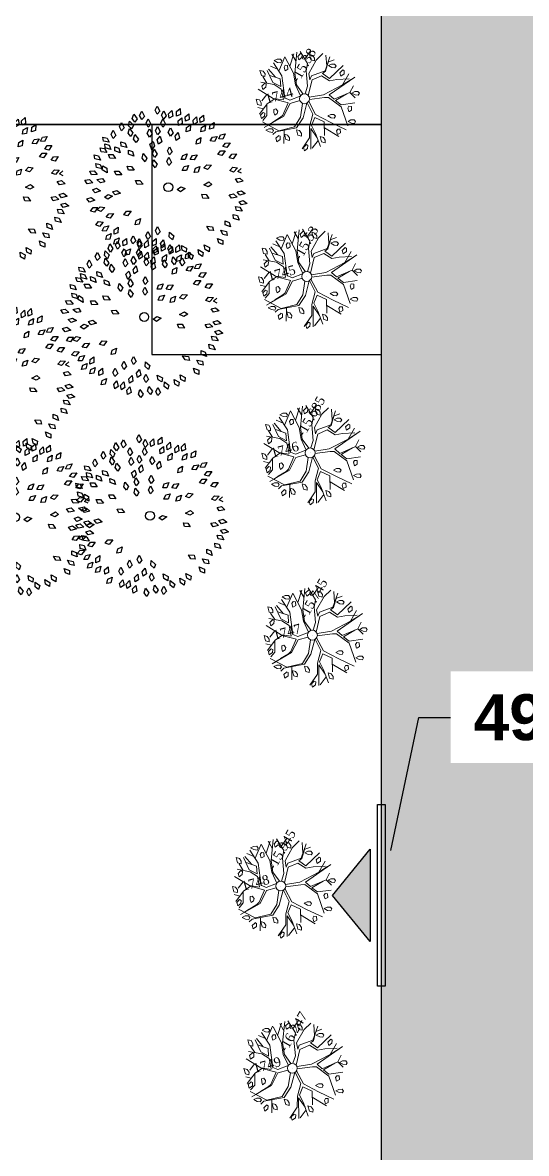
# Model space of a CAD drawing. Header units: millimetres. Extents: x -176651 to 388869, y -469666 to 486614.
# Drawn here: x 274472 to 287854, y 172605 to 202621 of the extents above; entities that cross this region are included whole.
import ezdxf
from ezdxf import colors
from ezdxf.entities.mleader import LeaderData, LeaderLine
from ezdxf.enums import TextEntityAlignment as Align
from ezdxf.math import Vec2, Vec3

# ---------------------------------------------------------------- set-up
doc = ezdxf.new("R2010")
doc.units = ezdxf.units.MM
doc.header["$PDMODE"] = 35
doc.header["$PDSIZE"] = 0.1
doc.layers.add('A- FURNITURE', color=252, linetype='Continuous', lineweight=0)
doc.layers.add('L-TREEEES', color=8, linetype='Continuous', lineweight=25)
for name, color, linetype in [('ad-Entrance Point', 4, 'Continuous'), ('ad-Lvl-Entance road', 8, 'Continuous'), ('ad-Parking', 8, 'Continuous'), ('ad-Plot Boundary', 8, 'Continuous'), ('ad-Road', 8, 'Continuous'), ('ad-Road Hatch', 8, 'Continuous'), ('Points', 7, 'Continuous'), ('Points-ELV', 6, 'Continuous'), ('Points-NUM', 4, 'Continuous'), ('Points-TXT', 3, 'Continuous')]:
    doc.layers.add(name, color=color, linetype=linetype)
doc.styles.add('ROMANS', font='times.ttf')
doc.styles.get("Standard").update_dxf_attribs({"font": 'arial.ttf'})

# ---------------------------------------------------------------- blocks, each defined once
blk = doc.blocks.new('A$C4fb60e89')
at = {"layer": 'ad-Road Hatch', "ltscale": 5, "transparency": 33554687}
h = blk.add_hatch(dxfattribs=at)
h.set_pattern_fill('AR-HBONE', color=256, scale=15)
h.set_pattern_definition([(45, (-193247.7, -428758.8), (0, 2155.2615), [4572, -1524]), (135, (-192170.1, -427681.1), (2e-13, 2155.2615), [4572, -1524])])
h.paths.add_polyline_path([(175594, -250241), (169178, -249341), (167473, -249057), (167473, -138694), (101313, -138694), (101313, -199954), (101308, -237995), (101040, -268291), (101008, -280968), (101066, -293684), (101243, -311127), (100910, -319344), (100949, -333937), (100669, -366960), (100727, -390983), (100669, -404586), (100538, -420418), (100467, -428759), (92426, -427265), (92163, -427209), (92163, -321454), (24803, -321454), (24803, -412961), (15653, -411029), (15654, -321452), (-19535, -321452), (-34427, -319477), (-65207, -315395), (-171770, -301268), (-185854, -298333), (-193248, -296832), (-193244, -292908), (-191914, -285219), (-191839, -284679), (-183397, -286393), (-169723, -289243), (-53141, -304698), (-18730, -309262), (15653, -309262), (15653, 703), (24803, 1115), (24803, -129544), (92163, -129544), (92163, 15133), (101313, 17713), (101313, -129544), (167473, -129544), (167473, 35552), (175738, 37855), (175849, 28595), (175836, 25947), (175777, 14040), (175855, 2316), (175660, -18036), (175731, -34039), (175718, -46839), (175673, -63402), (175816, -82072), (175542, -106356), (175490, -124641), (175575, -145019), (175731, -168892), (175797, -181269), (175797, -192667), (175744, -208200), (175829, -223277), (175888, -234871)])
h.paths.add_polyline_path([(24803, -309264), (92163, -309264), (92163, -138694), (24803, -138694)], flags=16)
at = {"layer": 'ad-Road', "ltscale": 5}
blk.add_lwpolyline([(24803, -309264), (92163, -309264), (92163, -138694), (24803, -138694)], close=True, dxfattribs=at)
blk = doc.blocks.new('zw$E7CA')
at = {"layer": 'ad-Plot Boundary'}
blk.add_lwpolyline([(0, 0), (33680, 0), (33680, 30050), (0, 30050)], close=True, dxfattribs=at)
blk = doc.blocks.new('zw$A88E')
at = {"layer": 'ad-Plot Boundary'}
blk.add_lwpolyline([(-117254, -307369), (-83574, -307369), (-83574, -266699), (-117254, -266699)], close=True, dxfattribs=at)
at = {"layer": 'ad-Plot Boundary', "ltscale": 5}
blk.add_blockref('zw$E7CA', (-117254, -266699), dxfattribs=at)
blk = doc.blocks.new('zw$944D')
at = {"layer": 'ad-Parking', "ltscale": 5}
blk.add_lwpolyline([(0, 0), (6100, 0), (6100, 6100), (0, 6100)], close=True, dxfattribs=at)
blk = doc.blocks.new('zw$2786')
at = {"layer": 'ad-Parking', "ltscale": 5}
blk.add_blockref('zw$944D', (97959, -154187), dxfattribs=at)
blk = doc.blocks.new('EHTYH')
at = {"layer": 'L-TREEEES', "color": 96, "ltscale": 1.622888}
for p, q in [((212984.22, 1928353.956, 129.914), (212984.385, 1928354.145, 129.914)), ((212984.385, 1928354.145, 129.914), (212984.451, 1928353.848, 129.914)), ((212984.269, 1928353.726, 129.914), (212984.22, 1928353.956, 129.914)), ((212984.451, 1928353.848, 129.914), (212984.269, 1928353.726, 129.914)), ((212984.489, 1928353.62, 129.914), (212984.655, 1928353.808, 129.914)), ((212984.536, 1928353.389, 129.914), (212984.489, 1928353.62, 129.914)), ((212984.719, 1928353.51, 129.914), (212984.536, 1928353.389, 129.914)), ((212984.655, 1928353.808, 129.914), (212984.719, 1928353.51, 129.914)), ((212984.829, 1928353.358, 129.914), (212984.865, 1928353.591, 129.914)), ((212984.865, 1928353.591, 129.914), (212985.086, 1928353.709, 129.914)), ((212985.086, 1928353.709, 129.914), (212985.042, 1928353.407, 129.914)), ((212985.248, 1928353.361, 129.914), (212985.303, 1928353.591, 129.914)), ((212985.303, 1928353.591, 129.914), (212985.532, 1928353.691, 129.914)), ((212985.532, 1928353.691, 129.914), (212985.464, 1928353.393, 129.914)), ((212983.952, 1928352.902, 129.914), (212984.115, 1928353.092, 129.914)), ((212984.115, 1928353.092, 129.914), (212984.184, 1928352.795, 129.914)), ((212984.332, 1928353.219, 129.914), (212984.498, 1928353.406, 129.914)), ((212984.378, 1928352.988, 129.914), (212984.332, 1928353.219, 129.914)), ((212984.561, 1928353.108, 129.914), (212984.378, 1928352.988, 129.914)), ((212984.498, 1928353.406, 129.914), (212984.561, 1928353.108, 129.914)), ((212985.042, 1928353.407, 129.914), (212984.829, 1928353.358, 129.914)), ((212985.217, 1928352.858, 129.914), (212985.266, 1928353.088, 129.914)), ((212985.464, 1928353.393, 129.914), (212985.248, 1928353.361, 129.914)), ((212985.266, 1928353.088, 129.914), (212985.493, 1928353.194, 129.914)), ((212985.493, 1928353.194, 129.914), (212985.432, 1928352.895, 129.914)), ((212985.632, 1928352.966, 129.914), (212985.673, 1928353.198, 129.914)), ((212985.846, 1928353.012, 129.914), (212985.632, 1928352.966, 129.914)), ((212985.673, 1928353.198, 129.914), (212985.896, 1928353.312, 129.914)), ((212985.896, 1928353.312, 129.914), (212985.846, 1928353.012, 129.914)), ((212985.998, 1928352.693, 129.914), (212986.031, 1928352.926, 129.914)), ((212986.031, 1928352.926, 129.914), (212986.25, 1928353.048, 129.914)), ((212983.919, 1928352.171, 129.914), (212983.92, 1928352.407, 129.914)), ((212983.92, 1928352.407, 129.914), (212984.12, 1928352.557, 129.914)), ((212984.003, 1928352.672, 129.914), (212983.952, 1928352.902, 129.914)), ((212984.184, 1928352.795, 129.914), (212984.003, 1928352.672, 129.914)), ((212984.12, 1928352.557, 129.914), (212984.122, 1928352.252, 129.914)), ((212984.597, 1928352.652, 129.914), (212984.762, 1928352.841, 129.914)), ((212984.646, 1928352.421, 129.914), (212984.597, 1928352.652, 129.914)), ((212984.828, 1928352.543, 129.914), (212984.646, 1928352.421, 129.914)), ((212984.762, 1928352.841, 129.914), (212984.828, 1928352.543, 129.914)), ((212984.881, 1928352.113, 129.914), (212984.891, 1928352.349, 129.914)), ((212984.891, 1928352.349, 129.914), (212985.097, 1928352.491, 129.914)), ((212985.097, 1928352.491, 129.914), (212985.087, 1928352.186, 129.914)), ((212985.432, 1928352.895, 129.914), (212985.217, 1928352.858, 129.914)), ((212985.521, 1928352.416, 129.914), (212985.597, 1928352.639, 129.914)), ((212985.739, 1928352.427, 129.914), (212985.521, 1928352.416, 129.914)), ((212985.597, 1928352.639, 129.914), (212985.835, 1928352.717, 129.914)), ((212985.835, 1928352.717, 129.914), (212985.739, 1928352.427, 129.914)), ((212986.21, 1928352.745, 129.914), (212985.998, 1928352.693, 129.914)), ((212984.122, 1928352.252, 129.914), (212983.919, 1928352.171, 129.914)), ((212984.284, 1928351.702, 129.914), (212984.448, 1928351.891, 129.914)), ((212984.448, 1928351.891, 129.914), (212984.514, 1928351.593, 129.914)), ((212985.087, 1928352.186, 129.914), (212984.881, 1928352.113, 129.914)), ((212985.856, 1928351.641, 129.914), (212985.949, 1928351.858, 129.914)), ((212985.949, 1928351.858, 129.914), (212986.192, 1928351.917, 129.914)), ((212983.336, 1928351.229, 129.914), (212983.458, 1928351.447, 129.914)), ((212983.431, 1928351.013, 129.914), (212983.336, 1928351.229, 129.914)), ((212983.584, 1928351.169, 129.914), (212983.431, 1928351.013, 129.914)), ((212983.458, 1928351.447, 129.914), (212983.584, 1928351.169, 129.914)), ((212984.115, 1928351.166, 129.914), (212984.279, 1928351.354, 129.914)), ((212984.164, 1928350.935, 129.914), (212984.115, 1928351.166, 129.914)), ((212984.279, 1928351.354, 129.914), (212984.345, 1928351.057, 129.914)), ((212984.333, 1928351.471, 129.914), (212984.284, 1928351.702, 129.914)), ((212984.514, 1928351.593, 129.914), (212984.333, 1928351.471, 129.914)), ((212984.872, 1928351.073, 129.914), (212985.01, 1928351.264, 129.914)), ((212985.01, 1928351.264, 129.914), (212985.26, 1928351.27, 129.914)), ((212985.26, 1928351.27, 129.914), (212985.084, 1928351.021, 129.914)), ((212985.34, 1928350.951, 129.914), (212985.507, 1928351.118, 129.914)), ((212985.507, 1928351.118, 129.914), (212985.755, 1928351.084, 129.914)), ((212986.075, 1928351.636, 129.914), (212985.856, 1928351.641, 129.914)), ((212984.345, 1928351.057, 129.914), (212984.164, 1928350.935, 129.914)), ((212984.778, 1928350.49, 129.914), (212984.926, 1928350.674, 129.914)), ((212985.084, 1928351.021, 129.914), (212984.872, 1928351.073, 129.914)), ((212984.926, 1928350.674, 129.914), (212985.176, 1928350.666, 129.914)), ((212985.176, 1928350.666, 129.914), (212984.988, 1928350.427, 129.914)), ((212985.542, 1928350.866, 129.914), (212985.34, 1928350.951, 129.914)), ((212985.755, 1928351.084, 129.914), (212985.542, 1928350.866, 129.914)), ((212984.988, 1928350.427, 129.914), (212984.778, 1928350.49, 129.914)), ((212985.36, 1928350.218, 129.914), (212985.479, 1928350.422, 129.914)), ((212985.479, 1928350.422, 129.914), (212985.728, 1928350.451, 129.914)), ((212985.728, 1928350.451, 129.914), (212985.577, 1928350.186, 129.914)), ((212984.25, 1928349.598, 129.914), (212984.474, 1928349.673, 129.914)), ((212984.392, 1928349.432, 129.914), (212984.25, 1928349.598, 129.914)), ((212984.681, 1928349.532, 129.914), (212984.392, 1928349.432, 129.914)), ((212984.474, 1928349.673, 129.914), (212984.681, 1928349.532, 129.914)), ((212985.68, 1928349.46, 129.914), (212985.975, 1928349.536, 129.914)), ((212985.874, 1928349.303, 129.914), (212985.68, 1928349.46, 129.914)), ((212986.103, 1928349.359, 129.914), (212985.874, 1928349.303, 129.914)), ((212985.975, 1928349.536, 129.914), (212986.103, 1928349.359, 129.914)), ((212985.453, 1928348.786, 129.914), (212985.443, 1928349.005, 129.914)), ((212985.443, 1928349.005, 129.914), (212985.665, 1928348.927, 129.914)), ((212985.742, 1928348.689, 129.914), (212985.453, 1928348.786, 129.914)), ((212985.665, 1928348.927, 129.914), (212985.742, 1928348.689, 129.914)), ((212980.462, 1928348.401, 129.914), (212980.697, 1928348.487, 129.914)), ((212980.697, 1928348.487, 129.914), (212980.611, 1928348.195, 129.914)), ((212981.606, 1928348.369, 129.914), (212981.717, 1928348.577, 129.914)), ((212981.824, 1928348.346, 129.914), (212981.606, 1928348.369, 129.914)), ((212981.717, 1928348.577, 129.914), (212981.965, 1928348.617, 129.914)), ((212981.965, 1928348.617, 129.914), (212981.824, 1928348.346, 129.914)), ((212980.694, 1928347.463, 129.914), (212980.751, 1928347.692, 129.914)), ((212980.751, 1928347.692, 129.914), (212980.981, 1928347.791, 129.914)), ((212980.981, 1928347.791, 129.914), (212980.911, 1928347.494, 129.914)), ((212981.453, 1928347.419, 129.914), (212981.618, 1928347.608, 129.914)), ((212981.618, 1928347.608, 129.914), (212981.684, 1928347.311, 129.914)), ((212982.006, 1928347.659, 129.914), (212982.171, 1928347.848, 129.914)), ((212982.055, 1928347.428, 129.914), (212982.006, 1928347.659, 129.914)), ((212982.237, 1928347.55, 129.914), (212982.055, 1928347.428, 129.914)), ((212982.171, 1928347.848, 129.914), (212982.237, 1928347.55, 129.914)), ((212982.565, 1928347.771, 129.914), (212982.729, 1928347.96, 129.914)), ((212982.613, 1928347.54, 129.914), (212982.565, 1928347.771, 129.914)), ((212982.795, 1928347.662, 129.914), (212982.613, 1928347.54, 129.914)), ((212982.729, 1928347.96, 129.914), (212982.795, 1928347.662, 129.914)), ((212983.186, 1928347.281, 129.914), (212983.273, 1928347.515, 129.914)), ((212983.273, 1928347.515, 129.914), (212983.439, 1928347.259, 129.914)), ((212980.676, 1928346.958, 129.914), (212980.786, 1928347.167, 129.914)), ((212980.893, 1928346.936, 129.914), (212980.676, 1928346.958, 129.914)), ((212980.911, 1928347.494, 129.914), (212980.694, 1928347.463, 129.914)), ((212980.786, 1928347.167, 129.914), (212981.033, 1928347.207, 129.914)), ((212981.033, 1928347.207, 129.914), (212980.893, 1928346.936, 129.914)), ((212981.334, 1928346.787, 129.914), (212981.54, 1928346.93, 129.914)), ((212981.502, 1928347.189, 129.914), (212981.453, 1928347.419, 129.914)), ((212981.684, 1928347.311, 129.914), (212981.502, 1928347.189, 129.914)), ((212981.54, 1928346.93, 129.914), (212981.531, 1928346.625, 129.914)), ((212982.175, 1928346.877, 129.914), (212982.391, 1928347.002, 129.914)), ((212982.391, 1928347.002, 129.914), (212982.357, 1928346.699, 129.914)), ((212982.646, 1928346.819, 129.914), (212982.648, 1928347.055, 129.914)), ((212982.648, 1928347.055, 129.914), (212982.85, 1928347.204, 129.914)), ((212982.85, 1928347.204, 129.914), (212982.849, 1928346.899, 129.914)), ((212983.312, 1928347.081, 129.914), (212983.186, 1928347.281, 129.914)), ((212983.439, 1928347.259, 129.914), (212983.312, 1928347.081, 129.914)), ((212981.325, 1928346.552, 129.914), (212981.334, 1928346.787, 129.914)), ((212981.531, 1928346.625, 129.914), (212981.325, 1928346.552, 129.914)), ((212981.649, 1928346.418, 129.914), (212981.664, 1928346.653, 129.914)), ((212981.856, 1928346.486, 129.914), (212981.649, 1928346.418, 129.914)), ((212981.664, 1928346.653, 129.914), (212981.874, 1928346.79, 129.914)), ((212981.874, 1928346.79, 129.914), (212981.856, 1928346.486, 129.914)), ((212981.916, 1928346.322, 129.914), (212982.129, 1928346.454, 129.914)), ((212982.129, 1928346.454, 129.914), (212982.104, 1928346.151, 129.914)), ((212982.146, 1928346.642, 129.914), (212982.175, 1928346.877, 129.914)), ((212982.357, 1928346.699, 129.914), (212982.146, 1928346.642, 129.914)), ((212982.849, 1928346.899, 129.914), (212982.646, 1928346.819, 129.914)), ((212982.954, 1928346.683, 129.914), (212983.118, 1928346.872, 129.914)), ((212983.002, 1928346.452, 129.914), (212982.954, 1928346.683, 129.914)), ((212983.184, 1928346.574, 129.914), (212983.002, 1928346.452, 129.914)), ((212983.118, 1928346.872, 129.914), (212983.184, 1928346.574, 129.914))]:
    blk.add_line(p, q, dxfattribs=at)
at = {"layer": 'L-TREEEES', "color": 70, "ltscale": 1.622888}
for p, q in [((212981.634, 1928353.328, 129.914), (212981.798, 1928353.517, 129.914)), ((212981.798, 1928353.517, 129.914), (212981.864, 1928353.219, 129.914)), ((212982.161, 1928353.603, 129.914), (212982.325, 1928353.792, 129.914)), ((212982.209, 1928353.372, 129.914), (212982.161, 1928353.603, 129.914)), ((212982.325, 1928353.792, 129.914), (212982.391, 1928353.494, 129.914)), ((212982.649, 1928353.534, 129.914), (212982.752, 1928353.763, 129.914)), ((212982.762, 1928353.327, 129.914), (212982.649, 1928353.534, 129.914)), ((212981.142, 1928352.719, 129.914), (212981.174, 1928352.935, 129.914)), ((212981.154, 1928353.083, 129.914), (212981.168, 1928353.301, 129.914)), ((212981.43, 1928352.954, 129.914), (212981.154, 1928353.083, 129.914)), ((212981.168, 1928353.301, 129.914), (212981.38, 1928353.199, 129.914)), ((212981.174, 1928352.935, 129.914), (212981.377, 1928352.817, 129.914)), ((212981.38, 1928353.199, 129.914), (212981.43, 1928352.954, 129.914)), ((212981.683, 1928353.097, 129.914), (212981.634, 1928353.328, 129.914)), ((212981.864, 1928353.219, 129.914), (212981.683, 1928353.097, 129.914)), ((212982.391, 1928353.494, 129.914), (212982.209, 1928353.372, 129.914)), ((212982.525, 1928353.167, 129.914), (212982.652, 1928353.382, 129.914)), ((212982.615, 1928352.949, 129.914), (212982.525, 1928353.167, 129.914)), ((212982.771, 1928353.102, 129.914), (212982.615, 1928352.949, 129.914)), ((212982.652, 1928353.382, 129.914), (212982.771, 1928353.102, 129.914)), ((212980.459, 1928352.312, 129.914), (212980.487, 1928352.529, 129.914)), ((212980.726, 1928352.165, 129.914), (212980.459, 1928352.312, 129.914)), ((212980.487, 1928352.529, 129.914), (212980.693, 1928352.413, 129.914)), ((212980.693, 1928352.413, 129.914), (212980.726, 1928352.165, 129.914)), ((212980.875, 1928352.798, 129.914), (212981.094, 1928352.71, 129.914)), ((212980.876, 1928352.579, 129.914), (212980.875, 1928352.798, 129.914)), ((212981.161, 1928352.469, 129.914), (212980.876, 1928352.579, 129.914)), ((212981.094, 1928352.71, 129.914), (212981.161, 1928352.469, 129.914)), ((212981.407, 1928352.568, 129.914), (212981.142, 1928352.719, 129.914)), ((212981.214, 1928352.347, 129.914), (212981.44, 1928352.279, 129.914)), ((212981.234, 1928352.129, 129.914), (212981.214, 1928352.347, 129.914)), ((212981.377, 1928352.817, 129.914), (212981.407, 1928352.568, 129.914)), ((212981.594, 1928352.439, 129.914), (212981.647, 1928352.651, 129.914)), ((212981.844, 1928352.263, 129.914), (212981.594, 1928352.439, 129.914)), ((212981.647, 1928352.651, 129.914), (212981.838, 1928352.513, 129.914)), ((212981.838, 1928352.513, 129.914), (212981.844, 1928352.263, 129.914)), ((212981.988, 1928352.598, 129.914), (212982.026, 1928352.814, 129.914)), ((212982.248, 1928352.439, 129.914), (212981.988, 1928352.598, 129.914)), ((212982.026, 1928352.814, 129.914), (212982.226, 1928352.689, 129.914)), ((212982.226, 1928352.689, 129.914), (212982.248, 1928352.439, 129.914)), ((212980.028, 1928351.756, 129.914), (212980.259, 1928351.707, 129.914)), ((212980.066, 1928351.54, 129.914), (212980.028, 1928351.756, 129.914)), ((212980.421, 1928351.84, 129.914), (212980.451, 1928352.057, 129.914)), ((212980.687, 1928351.69, 129.914), (212980.421, 1928351.84, 129.914)), ((212980.451, 1928352.057, 129.914), (212980.656, 1928351.939, 129.914)), ((212980.656, 1928351.939, 129.914), (212980.687, 1928351.69, 129.914)), ((212980.684, 1928351.641, 129.914), (212980.777, 1928351.839, 129.914)), ((212980.777, 1928351.839, 129.914), (212980.937, 1928351.666, 129.914)), ((212981.527, 1928352.044, 129.914), (212981.234, 1928352.129, 129.914)), ((212981.44, 1928352.279, 129.914), (212981.527, 1928352.044, 129.914)), ((212982.245, 1928352.079, 129.914), (212982.298, 1928352.292, 129.914)), ((212982.493, 1928351.902, 129.914), (212982.245, 1928352.079, 129.914)), ((212982.298, 1928352.292, 129.914), (212982.489, 1928352.153, 129.914)), ((212982.489, 1928352.153, 129.914), (212982.493, 1928351.902, 129.914)), ((212979.655, 1928351.35, 129.914), (212979.89, 1928351.325, 129.914)), ((212979.715, 1928351.14, 129.914), (212979.655, 1928351.35, 129.914)), ((212980.018, 1928351.11, 129.914), (212979.715, 1928351.14, 129.914)), ((212979.89, 1928351.325, 129.914), (212980.018, 1928351.11, 129.914)), ((212980.365, 1928351.48, 129.914), (212980.066, 1928351.54, 129.914)), ((212980.259, 1928351.707, 129.914), (212980.365, 1928351.48, 129.914)), ((212980.412, 1928351.002, 129.914), (212980.278, 1928351.214, 129.914)), ((212980.278, 1928351.214, 129.914), (212980.582, 1928351.192, 129.914)), ((212980.582, 1928351.192, 129.914), (212980.647, 1928350.983, 129.914)), ((212980.893, 1928351.42, 129.914), (212980.684, 1928351.641, 129.914)), ((212980.937, 1928351.666, 129.914), (212980.893, 1928351.42, 129.914)), ((212981.295, 1928351.405, 129.914), (212981.523, 1928351.345, 129.914)), ((212981.323, 1928351.188, 129.914), (212981.295, 1928351.405, 129.914)), ((212981.619, 1928351.114, 129.914), (212981.323, 1928351.188, 129.914)), ((212981.523, 1928351.345, 129.914), (212981.619, 1928351.114, 129.914)), ((212982.008, 1928351.482, 129.914), (212982.232, 1928351.409, 129.914)), ((212982.023, 1928351.264, 129.914), (212982.008, 1928351.482, 129.914)), ((212982.313, 1928351.172, 129.914), (212982.023, 1928351.264, 129.914)), ((212982.232, 1928351.409, 129.914), (212982.313, 1928351.172, 129.914)), ((212979.9, 1928350.752, 129.914), (212980.135, 1928350.776, 129.914)), ((212980.003, 1928350.559, 129.914), (212979.9, 1928350.752, 129.914)), ((212980.305, 1928350.593, 129.914), (212980.003, 1928350.559, 129.914)), ((212980.135, 1928350.776, 129.914), (212980.305, 1928350.593, 129.914)), ((212980.647, 1928350.983, 129.914), (212980.412, 1928351.002, 129.914)), ((212979.487, 1928350.372, 129.914), (212979.723, 1928350.38, 129.914)), ((212979.576, 1928350.172, 129.914), (212979.487, 1928350.372, 129.914)), ((212979.88, 1928350.185, 129.914), (212979.576, 1928350.172, 129.914)), ((212979.723, 1928350.38, 129.914), (212979.88, 1928350.185, 129.914)), ((212980.415, 1928350.22, 129.914), (212980.639, 1928350.295, 129.914)), ((212980.558, 1928350.054, 129.914), (212980.415, 1928350.22, 129.914)), ((212980.846, 1928350.155, 129.914), (212980.558, 1928350.054, 129.914)), ((212980.639, 1928350.295, 129.914), (212980.846, 1928350.155, 129.914)), ((212980.906, 1928350.375, 129.914), (212981.142, 1928350.38, 129.914)), ((212980.993, 1928350.174, 129.914), (212980.906, 1928350.375, 129.914)), ((212981.298, 1928350.184, 129.914), (212980.993, 1928350.174, 129.914)), ((212981.142, 1928350.38, 129.914), (212981.298, 1928350.184, 129.914)), ((212979.506, 1928349.686, 129.914), (212979.686, 1928349.838, 129.914)), ((212979.7, 1928349.584, 129.914), (212979.506, 1928349.686, 129.914)), ((212979.686, 1928349.838, 129.914), (212979.931, 1928349.783, 129.914)), ((212979.931, 1928349.783, 129.914), (212979.7, 1928349.584, 129.914)), ((212979.86, 1928349.659, 129.914), (212980.068, 1928349.772, 129.914)), ((212980.029, 1928349.52, 129.914), (212979.86, 1928349.659, 129.914)), ((212980.295, 1928349.668, 129.914), (212980.029, 1928349.52, 129.914)), ((212980.068, 1928349.772, 129.914), (212980.295, 1928349.668, 129.914)), ((212979.58, 1928348.909, 129.914), (212979.777, 1928349.038, 129.914)), ((212980.013, 1928348.954, 129.914), (212979.759, 1928348.784, 129.914)), ((212979.777, 1928349.038, 129.914), (212980.013, 1928348.954, 129.914)), ((212980.228, 1928349.156, 129.914), (212980.411, 1928349.304, 129.914)), ((212980.419, 1928349.05, 129.914), (212980.228, 1928349.156, 129.914)), ((212980.411, 1928349.304, 129.914), (212980.654, 1928349.244, 129.914)), ((212980.654, 1928349.244, 129.914), (212980.419, 1928349.05, 129.914)), ((212981.157, 1928349.039, 129.914), (212981.343, 1928349.184, 129.914)), ((212981.346, 1928348.929, 129.914), (212981.157, 1928349.039, 129.914)), ((212981.343, 1928349.184, 129.914), (212981.585, 1928349.118, 129.914)), ((212981.585, 1928349.118, 129.914), (212981.346, 1928348.929, 129.914))]:
    blk.add_line(p, q, dxfattribs=at)
at = {"layer": 'L-TREEEES', "color": 104, "ltscale": 1.622888}
for p, q in [((212982.752, 1928353.763, 129.914), (212982.9, 1928353.496, 129.914)), ((212982.936, 1928353.847, 129.914), (212983.076, 1928354.055, 129.914)), ((212983.013, 1928353.624, 129.914), (212982.936, 1928353.847, 129.914)), ((212983.178, 1928353.768, 129.914), (212983.013, 1928353.624, 129.914)), ((212983.076, 1928354.055, 129.914), (212983.178, 1928353.768, 129.914)), ((212983.359, 1928353.904, 129.914), (212983.523, 1928354.093, 129.914)), ((212983.407, 1928353.674, 129.914), (212983.359, 1928353.904, 129.914)), ((212983.589, 1928353.796, 129.914), (212983.407, 1928353.674, 129.914)), ((212983.523, 1928354.093, 129.914), (212983.589, 1928353.796, 129.914)), ((212983.579, 1928353.419, 129.914), (212983.743, 1928353.608, 129.914)), ((212983.743, 1928353.608, 129.914), (212983.809, 1928353.31, 129.914)), ((212982.722, 1928352.78, 129.914), (212982.853, 1928352.994, 129.914)), ((212982.9, 1928353.496, 129.914), (212982.762, 1928353.327, 129.914)), ((212982.853, 1928352.994, 129.914), (212982.968, 1928352.711, 129.914)), ((212983.506, 1928352.897, 129.914), (212983.671, 1928353.086, 129.914)), ((212983.627, 1928353.188, 129.914), (212983.579, 1928353.419, 129.914)), ((212983.809, 1928353.31, 129.914), (212983.627, 1928353.188, 129.914)), ((212983.671, 1928353.086, 129.914), (212983.737, 1928352.788, 129.914)), ((212982.809, 1928352.561, 129.914), (212982.722, 1928352.78, 129.914)), ((212982.968, 1928352.711, 129.914), (212982.809, 1928352.561, 129.914)), ((212983.487, 1928352.287, 129.914), (212983.683, 1928352.383, 129.914)), ((212983.555, 1928352.666, 129.914), (212983.506, 1928352.897, 129.914)), ((212983.737, 1928352.788, 129.914), (212983.555, 1928352.666, 129.914)), ((212983.683, 1928352.383, 129.914), (212983.7, 1928352.148, 129.914)), ((212982.893, 1928351.679, 129.914), (212983.013, 1928351.899, 129.914)), ((212983.013, 1928351.899, 129.914), (212983.142, 1928351.623, 129.914)), ((212983.48, 1928351.774, 129.914), (212983.632, 1928351.973, 129.914)), ((212983.543, 1928351.547, 129.914), (212983.48, 1928351.774, 129.914)), ((212983.512, 1928351.983, 129.914), (212983.487, 1928352.287, 129.914)), ((212983.7, 1928352.148, 129.914), (212983.512, 1928351.983, 129.914)), ((212983.632, 1928351.973, 129.914), (212983.716, 1928351.68, 129.914)), ((212982.991, 1928351.464, 129.914), (212982.893, 1928351.679, 129.914)), ((212983.142, 1928351.623, 129.914), (212982.991, 1928351.464, 129.914)), ((212983.716, 1928351.68, 129.914), (212983.543, 1928351.547, 129.914)), ((212982.241, 1928350.623, 129.914), (212982.471, 1928350.573, 129.914)), ((212982.278, 1928350.407, 129.914), (212982.241, 1928350.623, 129.914)), ((212982.471, 1928350.573, 129.914), (212982.577, 1928350.346, 129.914)), ((212982.577, 1928350.346, 129.914), (212982.278, 1928350.407, 129.914)), ((212979.759, 1928348.784, 129.914), (212979.58, 1928348.909, 129.914)), ((212979.832, 1928348.511, 129.914), (212979.984, 1928348.692, 129.914)), ((212980.04, 1928348.444, 129.914), (212979.832, 1928348.511, 129.914)), ((212979.89, 1928348.018, 129.914), (212980.01, 1928348.221, 129.914)), ((212979.984, 1928348.692, 129.914), (212980.234, 1928348.679, 129.914)), ((212980.01, 1928348.221, 129.914), (212980.259, 1928348.249, 129.914)), ((212980.234, 1928348.679, 129.914), (212980.04, 1928348.444, 129.914)), ((212980.259, 1928348.249, 129.914), (212980.106, 1928347.985, 129.914)), ((212980.393, 1928348.175, 129.914), (212980.462, 1928348.401, 129.914)), ((212980.611, 1928348.195, 129.914), (212980.393, 1928348.175, 129.914)), ((212980.106, 1928347.985, 129.914), (212979.89, 1928348.018, 129.914)), ((212980.245, 1928347.677, 129.914), (212980.357, 1928347.885, 129.914)), ((212980.462, 1928347.653, 129.914), (212980.245, 1928347.677, 129.914)), ((212980.357, 1928347.885, 129.914), (212980.604, 1928347.923, 129.914)), ((212980.604, 1928347.923, 129.914), (212980.462, 1928347.653, 129.914))]:
    blk.add_line(p, q, dxfattribs=at)
at = {"layer": 'L-TREEEES', "color": 98, "ltscale": 1.622888}
for p, q in [((212986.25, 1928353.048, 129.914), (212986.21, 1928352.745, 129.914)), ((212986.357, 1928352.696, 129.914), (212986.403, 1928352.927, 129.914)), ((212986.403, 1928352.927, 129.914), (212986.629, 1928353.036, 129.914)), ((212986.629, 1928353.036, 129.914), (212986.572, 1928352.736, 129.914)), ((212986.261, 1928352.221, 129.914), (212986.358, 1928352.436, 129.914)), ((212986.572, 1928352.736, 129.914), (212986.357, 1928352.696, 129.914)), ((212986.358, 1928352.436, 129.914), (212986.602, 1928352.491, 129.914)), ((212986.602, 1928352.491, 129.914), (212986.479, 1928352.212, 129.914)), ((212986.75, 1928352.227, 129.914), (212986.836, 1928352.446, 129.914)), ((212986.836, 1928352.446, 129.914), (212987.078, 1928352.513, 129.914)), ((212987.078, 1928352.513, 129.914), (212986.968, 1928352.228, 129.914)), ((212986.192, 1928351.917, 129.914), (212986.075, 1928351.636, 129.914)), ((212986.479, 1928352.212, 129.914), (212986.261, 1928352.221, 129.914)), ((212986.626, 1928351.62, 129.914), (212986.792, 1928351.787, 129.914)), ((212986.968, 1928352.228, 129.914), (212986.75, 1928352.227, 129.914)), ((212986.792, 1928351.787, 129.914), (212987.04, 1928351.752, 129.914)), ((212987.04, 1928351.752, 129.914), (212986.827, 1928351.534, 129.914)), ((212987.085, 1928351.609, 129.914), (212987.242, 1928351.785, 129.914)), ((212987.242, 1928351.785, 129.914), (212987.492, 1928351.765, 129.914)), ((212987.492, 1928351.765, 129.914), (212987.291, 1928351.535, 129.914)), ((212986.827, 1928351.534, 129.914), (212986.626, 1928351.62, 129.914)), ((212987.291, 1928351.535, 129.914), (212987.085, 1928351.609, 129.914)), ((212987.189, 1928351.152, 129.914), (212987.371, 1928351.301, 129.914)), ((212987.38, 1928351.046, 129.914), (212987.189, 1928351.152, 129.914)), ((212987.371, 1928351.301, 129.914), (212987.615, 1928351.241, 129.914)), ((212987.615, 1928351.241, 129.914), (212987.38, 1928351.046, 129.914)), ((212986.821, 1928350.827, 129.914), (212987.006, 1928350.974, 129.914)), ((212987.012, 1928350.72, 129.914), (212986.821, 1928350.827, 129.914)), ((212987.006, 1928350.974, 129.914), (212987.248, 1928350.912, 129.914)), ((212987.248, 1928350.912, 129.914), (212987.012, 1928350.72, 129.914)), ((212987.359, 1928350.489, 129.914), (212987.54, 1928350.64, 129.914)), ((212987.54, 1928350.64, 129.914), (212987.784, 1928350.584, 129.914)), ((212987.784, 1928350.584, 129.914), (212987.552, 1928350.386, 129.914)), ((212985.577, 1928350.186, 129.914), (212985.36, 1928350.218, 129.914)), ((212985.913, 1928350.324, 129.914), (212986.113, 1928350.448, 129.914)), ((212986.089, 1928350.195, 129.914), (212985.913, 1928350.324, 129.914)), ((212986.347, 1928350.358, 129.914), (212986.089, 1928350.195, 129.914)), ((212986.113, 1928350.448, 129.914), (212986.347, 1928350.358, 129.914)), ((212987.211, 1928349.825, 129.914), (212987.41, 1928349.952, 129.914)), ((212987.552, 1928350.386, 129.914), (212987.359, 1928350.489, 129.914)), ((212987.41, 1928349.952, 129.914), (212987.645, 1928349.864, 129.914)), ((212987.389, 1928349.698, 129.914), (212987.211, 1928349.825, 129.914)), ((212987.383, 1928349.318, 129.914), (212987.618, 1928349.303, 129.914)), ((212987.452, 1928349.111, 129.914), (212987.383, 1928349.318, 129.914)), ((212987.645, 1928349.864, 129.914), (212987.389, 1928349.698, 129.914)), ((212987.605, 1928349.674, 129.914), (212987.817, 1928349.779, 129.914)), ((212987.769, 1928349.528, 129.914), (212987.605, 1928349.674, 129.914)), ((212987.756, 1928349.094, 129.914), (212987.452, 1928349.111, 129.914)), ((212987.618, 1928349.303, 129.914), (212987.756, 1928349.094, 129.914)), ((212986.846, 1928348.597, 129.914), (212987.08, 1928348.577, 129.914)), ((212986.909, 1928348.388, 129.914), (212986.846, 1928348.597, 129.914)), ((212987.213, 1928348.365, 129.914), (212986.909, 1928348.388, 129.914)), ((212987.08, 1928348.577, 129.914), (212987.213, 1928348.365, 129.914)), ((212987.296, 1928348.627, 129.914), (212987.532, 1928348.63, 129.914)), ((212987.38, 1928348.425, 129.914), (212987.296, 1928348.627, 129.914)), ((212987.685, 1928348.432, 129.914), (212987.38, 1928348.425, 129.914)), ((212987.532, 1928348.63, 129.914), (212987.685, 1928348.432, 129.914)), ((212986.74, 1928347.313, 129.914), (212986.769, 1928347.529, 129.914)), ((212986.769, 1928347.529, 129.914), (212986.974, 1928347.413, 129.914)), ((212987.007, 1928347.685, 129.914), (212987.009, 1928347.904, 129.914)), ((212987.289, 1928347.571, 129.914), (212987.007, 1928347.685, 129.914)), ((212987.009, 1928347.904, 129.914), (212987.227, 1928347.813, 129.914)), ((212987.227, 1928347.813, 129.914), (212987.289, 1928347.571, 129.914)), ((212987.253, 1928348.105, 129.914), (212987.489, 1928348.102, 129.914)), ((212987.332, 1928347.901, 129.914), (212987.253, 1928348.105, 129.914)), ((212987.637, 1928347.9, 129.914), (212987.332, 1928347.901, 129.914)), ((212987.489, 1928348.102, 129.914), (212987.637, 1928347.9, 129.914)), ((212985.328, 1928347.058, 129.914), (212985.257, 1928347.298, 129.914)), ((212985.257, 1928347.298, 129.914), (212985.543, 1928347.194, 129.914)), ((212985.549, 1928346.975, 129.914), (212985.328, 1928347.058, 129.914)), ((212985.543, 1928347.194, 129.914), (212985.549, 1928346.975, 129.914)), ((212986.222, 1928347.11, 129.914), (212986.276, 1928347.322, 129.914)), ((212986.468, 1928346.931, 129.914), (212986.222, 1928347.11, 129.914)), ((212986.276, 1928347.322, 129.914), (212986.466, 1928347.182, 129.914)), ((212986.466, 1928347.182, 129.914), (212986.468, 1928346.931, 129.914)), ((212987.006, 1928347.164, 129.914), (212986.74, 1928347.313, 129.914)), ((212986.974, 1928347.413, 129.914), (212987.006, 1928347.164, 129.914)), ((212981.895, 1928346.088, 129.914), (212981.916, 1928346.322, 129.914)), ((212983.662, 1928346.413, 129.914), (212983.687, 1928346.662, 129.914)), ((212983.835, 1928346.253, 129.914), (212983.662, 1928346.413, 129.914)), ((212983.687, 1928346.662, 129.914), (212983.913, 1928346.457, 129.914)), ((212983.913, 1928346.457, 129.914), (212983.835, 1928346.253, 129.914)), ((212984.845, 1928346.121, 129.914), (212984.87, 1928346.37, 129.914)), ((212984.87, 1928346.37, 129.914), (212985.096, 1928346.165, 129.914)), ((212985.641, 1928346.271, 129.914), (212985.642, 1928346.521, 129.914)), ((212985.642, 1928346.521, 129.914), (212985.886, 1928346.338, 129.914)), ((212985.886, 1928346.338, 129.914), (212985.829, 1928346.128, 129.914)), ((212985.972, 1928346.644, 129.914), (212985.924, 1928346.89, 129.914)), ((212985.924, 1928346.89, 129.914), (212986.2, 1928346.759, 129.914)), ((212986.184, 1928346.541, 129.914), (212985.972, 1928346.644, 129.914)), ((212986.2, 1928346.759, 129.914), (212986.184, 1928346.541, 129.914)), ((212982.104, 1928346.151, 129.914), (212981.895, 1928346.088, 129.914)), ((212982.457, 1928345.964, 129.914), (212982.591, 1928346.175, 129.914)), ((212982.539, 1928345.743, 129.914), (212982.457, 1928345.964, 129.914)), ((212982.701, 1928345.89, 129.914), (212982.539, 1928345.743, 129.914)), ((212982.591, 1928346.175, 129.914), (212982.701, 1928345.89, 129.914)), ((212982.971, 1928345.984, 129.914), (212983.096, 1928346.202, 129.914)), ((212983.064, 1928345.768, 129.914), (212982.971, 1928345.984, 129.914)), ((212983.218, 1928345.923, 129.914), (212983.064, 1928345.768, 129.914)), ((212983.096, 1928346.202, 129.914), (212983.218, 1928345.923, 129.914)), ((212983.388, 1928345.84, 129.914), (212983.552, 1928346.029, 129.914)), ((212983.437, 1928345.609, 129.914), (212983.388, 1928345.84, 129.914)), ((212983.618, 1928345.731, 129.914), (212983.437, 1928345.609, 129.914)), ((212983.552, 1928346.029, 129.914), (212983.618, 1928345.731, 129.914)), ((212983.892, 1928345.99, 129.914), (212983.965, 1928346.229, 129.914)), ((212984.03, 1928345.799, 129.914), (212983.892, 1928345.99, 129.914)), ((212983.965, 1928346.229, 129.914), (212984.146, 1928345.984, 129.914)), ((212984.146, 1928345.984, 129.914), (212984.03, 1928345.799, 129.914)), ((212984.458, 1928345.968, 129.914), (212984.493, 1928346.216, 129.914)), ((212984.624, 1928345.8, 129.914), (212984.458, 1928345.968, 129.914)), ((212984.493, 1928346.216, 129.914), (212984.71, 1928346.001, 129.914)), ((212984.71, 1928346.001, 129.914), (212984.624, 1928345.8, 129.914)), ((212985.018, 1928345.961, 129.914), (212984.845, 1928346.121, 129.914)), ((212985.096, 1928346.165, 129.914), (212985.018, 1928345.961, 129.914)), ((212985.829, 1928346.128, 129.914), (212985.641, 1928346.271, 129.914))]:
    blk.add_line(p, q, dxfattribs=at)
at = {"layer": 'L-TREEEES', "color": 96, "ltscale": 1.622888}
blk.add_circle((212983.832, 1928349.828, 129.914), 0.233, dxfattribs=at)
blk = doc.blocks.new('POINTS')
at = {"layer": 'Points'}
blk.add_line((0, 0), (0, 0), dxfattribs=at)
blk.add_point((0, 0), dxfattribs=at)
at = {"layer": 'Points-ELV', "style": 'ROMANS'}
blk.add_attdef('ELEV', text='', height=1, rotation=45, dxfattribs=at).set_placement((0, 0), align=Align.BOTTOM_LEFT)
at = {"layer": 'Points-NUM', "style": 'ROMANS'}
blk.add_attdef('PTNUM', text='', height=1, dxfattribs=at).set_placement((0, 0), align=Align.BOTTOM_RIGHT)
at = {"layer": 'Points-TXT', "style": 'ROMANS'}
blk.add_attdef('DESC', text='', height=1, dxfattribs=at).set_placement((0, 0), align=Align.BOTTOM_RIGHT)
blk = doc.blocks.new('ERFWEF')
at = {"color": 219, "linetype": 'Continuous', "true_color": 0x642165}
for p, q in [((260795.741, 1945739.867), (260795.655, 1945739.85)), ((260795.695, 1945739.551), (260795.948, 1945739.873)), ((260795.823, 1945739.846), (260795.741, 1945739.867)), ((260796.013, 1945739.602), (260796.202, 1945739.889)), ((260796.09, 1945739.382), (260796.294, 1945739.908)), ((260796.204, 1945739.695), (260796.149, 1945739.895)), ((260796.487, 1945739.548), (260796.379, 1945739.903)), ((260795.22, 1945739.7), (260795.218, 1945739.554)), ((260795.22, 1945739.7), (260795.296, 1945739.656)), ((260795.324, 1945739.573), (260795.296, 1945739.656)), ((260795.303, 1945739.505), (260795.324, 1945739.573)), ((260795.465, 1945739.298), (260795.405, 1945739.649)), ((260795.567, 1945739.414), (260795.45, 1945739.67)), ((260795.678, 1945739.608), (260795.52, 1945739.734)), ((260795.743, 1945739.406), (260795.621, 1945739.793)), ((260795.655, 1945739.85), (260795.728, 1945739.781)), ((260795.728, 1945739.781), (260795.805, 1945739.749)), ((260795.805, 1945739.749), (260795.848, 1945739.791)), ((260795.848, 1945739.791), (260795.823, 1945739.846)), ((260795.901, 1945739.654), (260795.857, 1945739.612)), ((260795.857, 1945739.612), (260795.859, 1945739.517)), ((260795.963, 1945739.631), (260795.901, 1945739.654)), ((260795.945, 1945739.534), (260795.963, 1945739.631)), ((260796.061, 1945739.39), (260795.955, 1945739.855)), ((260796.378, 1945739.844), (260796.284, 1945739.793)), ((260796.284, 1945739.793), (260796.286, 1945739.698)), ((260796.286, 1945739.698), (260796.383, 1945739.735)), ((260796.378, 1945739.844), (260796.41, 1945739.814)), ((260796.383, 1945739.735), (260796.41, 1945739.814)), ((260796.447, 1945739.279), (260796.731, 1945739.57)), ((260796.45, 1945739.671), (260796.665, 1945739.854)), ((260796.597, 1945739.758), (260796.596, 1945739.612)), ((260796.596, 1945739.612), (260796.68, 1945739.563)), ((260796.597, 1945739.758), (260796.674, 1945739.714)), ((260796.701, 1945739.631), (260796.674, 1945739.714)), ((260796.68, 1945739.563), (260796.701, 1945739.631)), ((260796.731, 1945739.57), (260796.95, 1945739.689)), ((260796.884, 1945739.235), (260797.107, 1945739.562)), ((260796.96, 1945739.347), (260797.014, 1945739.629)), ((260795.249, 1945739.334), (260795.155, 1945739.283)), ((260795.155, 1945739.283), (260795.157, 1945739.188)), ((260795.482, 1945739.241), (260795.158, 1945739.395)), ((260795.218, 1945739.554), (260795.303, 1945739.505)), ((260795.307, 1945739.324), (260795.246, 1945739.519)), ((260795.249, 1945739.334), (260795.281, 1945739.303)), ((260795.254, 1945739.225), (260795.281, 1945739.303)), ((260795.679, 1945739.339), (260795.436, 1945739.503)), ((260795.638, 1945739.139), (260795.465, 1945739.298)), ((260795.679, 1945739.339), (260795.638, 1945739.139)), ((260795.667, 1945738.818), (260795.743, 1945739.406)), ((260795.859, 1945739.517), (260795.879, 1945739.519)), ((260795.879, 1945739.519), (260795.945, 1945739.534)), ((260796.028, 1945739.079), (260796.061, 1945739.39)), ((260796.057, 1945739.07), (260796.09, 1945739.382)), ((260796.328, 1945738.961), (260796.398, 1945739.366)), ((260796.398, 1945739.366), (260796.487, 1945739.548)), ((260796.432, 1945739.111), (260796.447, 1945739.279)), ((260796.895, 1945739.22), (260797.022, 1945739.435)), ((260797.094, 1945739.363), (260797.008, 1945739.345)), ((260797.008, 1945739.345), (260797.082, 1945739.276)), ((260797.019, 1945739.438), (260797.193, 1945739.454)), ((260797.082, 1945739.276), (260797.158, 1945739.245)), ((260797.177, 1945739.341), (260797.094, 1945739.363)), ((260797.158, 1945739.245), (260797.202, 1945739.287)), ((260797.202, 1945739.287), (260797.177, 1945739.341)), ((260794.921, 1945738.99), (260794.919, 1945738.843)), ((260794.921, 1945738.99), (260794.997, 1945738.945)), ((260795.361, 1945738.89), (260795.044, 1945739.227)), ((260795.226, 1945739.033), (260795.055, 1945738.904)), ((260795.157, 1945739.188), (260795.254, 1945739.225)), ((260795.632, 1945739.072), (260795.482, 1945739.241)), ((260795.616, 1945738.789), (260795.632, 1945739.072)), ((260796.08, 1945738.763), (260796.028, 1945739.079)), ((260796.159, 1945738.792), (260796.057, 1945739.07)), ((260796.212, 1945738.783), (260796.328, 1945738.961)), ((260796.283, 1945738.715), (260796.487, 1945739.091)), ((260796.432, 1945739.111), (260796.5, 1945739.201)), ((260796.487, 1945739.091), (260796.759, 1945739.133)), ((260796.5, 1945739.201), (260796.884, 1945739.235)), ((260796.759, 1945739.133), (260796.93, 1945738.949)), ((260796.803, 1945739.185), (260796.895, 1945739.22)), ((260796.822, 1945739.159), (260796.803, 1945739.185)), ((260796.824, 1945739.158), (260796.945, 1945739.007)), ((260796.945, 1945739.007), (260797.386, 1945739.246)), ((260797.232, 1945738.752), (260797.469, 1945738.989)), ((260797.347, 1945739.134), (260797.253, 1945739.083)), ((260797.253, 1945739.083), (260797.255, 1945738.988)), ((260797.255, 1945738.988), (260797.352, 1945739.025)), ((260797.347, 1945739.134), (260797.379, 1945739.103)), ((260797.352, 1945739.025), (260797.379, 1945739.103)), ((260795.171, 1945738.79), (260794.902, 1945738.583)), ((260795.04, 1945738.69), (260794.909, 1945738.766)), ((260794.919, 1945738.843), (260795.004, 1945738.794)), ((260795.025, 1945738.862), (260794.997, 1945738.945)), ((260795.004, 1945738.794), (260795.025, 1945738.862)), ((260795.165, 1945738.788), (260795.08, 1945738.491)), ((260795.381, 1945738.867), (260795.171, 1945738.79)), ((260795.611, 1945738.78), (260795.361, 1945738.89)), ((260795.691, 1945738.687), (260795.381, 1945738.867)), ((260795.717, 1945738.672), (260795.498, 1945738.394)), ((260795.78, 1945738.729), (260795.667, 1945738.818)), ((260795.691, 1945738.688), (260795.717, 1945738.672)), ((260795.78, 1945738.729), (260796.074, 1945738.757)), ((260796.294, 1945738.669), (260796.68, 1945738.628)), ((260796.68, 1945738.628), (260797.232, 1945738.752)), ((260797.6, 1945738.867), (260796.824, 1945738.591)), ((260796.93, 1945738.949), (260797.126, 1945738.929)), ((260797.126, 1945738.929), (260797.447, 1945738.863)), ((260797.232, 1945738.752), (260797.495, 1945738.834)), ((260795.012, 1945738.6), (260794.919, 1945738.549)), ((260794.919, 1945738.549), (260794.92, 1945738.454)), ((260794.92, 1945738.454), (260795.018, 1945738.492)), ((260795.286, 1945738.021), (260794.921, 1945738.361)), ((260795.509, 1945738.36), (260794.929, 1945738.21)), ((260795.08, 1945738.491), (260794.942, 1945738.396)), ((260795.012, 1945738.6), (260795.044, 1945738.57)), ((260795.018, 1945738.492), (260795.044, 1945738.57)), ((260795.284, 1945738.521), (260795.302, 1945738.604)), ((260795.285, 1945738.447), (260795.284, 1945738.521)), ((260795.361, 1945738.476), (260795.285, 1945738.447)), ((260795.302, 1945738.604), (260795.36, 1945738.602)), ((260795.36, 1945738.602), (260795.392, 1945738.531)), ((260795.392, 1945738.531), (260795.361, 1945738.476)), ((260795.498, 1945738.394), (260795.418, 1945738.354)), ((260795.763, 1945738.646), (260795.509, 1945738.36)), ((260795.763, 1945738.645), (260795.764, 1945738.644)), ((260796.033, 1945738.646), (260795.764, 1945738.644)), ((260796.084, 1945738.557), (260795.931, 1945738.22)), ((260796.197, 1945738.535), (260795.993, 1945738.184)), ((260796.203, 1945738.537), (260796.272, 1945738.209)), ((260796.336, 1945738.18), (260796.252, 1945738.566)), ((260796.282, 1945738.608), (260796.687, 1945738.554)), ((260796.687, 1945738.554), (260796.789, 1945738.53)), ((260796.789, 1945738.53), (260797.047, 1945738.204)), ((260796.824, 1945738.591), (260796.92, 1945738.442)), ((260796.92, 1945738.442), (260797.371, 1945738.507)), ((260796.947, 1945738.403), (260797.284, 1945738.495)), ((260796.947, 1945738.403), (260797.06, 1945738.255)), ((260797.371, 1945738.507), (260797.505, 1945738.652)), ((260797.371, 1945738.507), (260797.469, 1945738.334)), ((260797.5, 1945738.497), (260797.414, 1945738.48)), ((260797.414, 1945738.48), (260797.488, 1945738.411)), ((260797.488, 1945738.411), (260797.564, 1945738.379)), ((260797.582, 1945738.476), (260797.5, 1945738.497)), ((260797.564, 1945738.379), (260797.607, 1945738.421)), ((260797.607, 1945738.421), (260797.582, 1945738.476)), ((260795.042, 1945738.142), (260794.956, 1945738.125)), ((260794.956, 1945738.125), (260795.03, 1945738.056)), ((260795.124, 1945738.121), (260795.042, 1945738.142)), ((260795.19, 1945738.286), (260795.048, 1945738.245)), ((260795.106, 1945738.025), (260795.149, 1945738.067)), ((260795.149, 1945738.067), (260795.124, 1945738.121)), ((260795.418, 1945738.354), (260795.185, 1945738.286)), ((260795.931, 1945738.22), (260795.709, 1945738.009)), ((260795.993, 1945738.184), (260795.754, 1945737.971)), ((260796.272, 1945738.209), (260796.099, 1945737.911)), ((260796.298, 1945738.112), (260796.157, 1945737.925)), ((260796.298, 1945738.112), (260796.508, 1945737.932)), ((260796.336, 1945738.18), (260796.672, 1945737.872)), ((260796.726, 1945738.076), (260796.64, 1945738.059)), ((260796.64, 1945738.059), (260796.713, 1945737.989)), ((260796.808, 1945738.055), (260796.726, 1945738.076)), ((260797.047, 1945738.204), (260797.083, 1945737.668)), ((260797.06, 1945738.255), (260797.428, 1945738.205)), ((260797.248, 1945738.161), (260797.205, 1945738.119)), ((260797.205, 1945738.119), (260797.207, 1945738.024)), ((260797.311, 1945738.138), (260797.248, 1945738.161)), ((260797.292, 1945738.042), (260797.311, 1945738.138)), ((260795.03, 1945738.056), (260795.106, 1945738.025)), ((260795.199, 1945738.013), (260795.103, 1945737.963)), ((260795.239, 1945737.894), (260795.155, 1945737.849)), ((260795.155, 1945737.849), (260795.157, 1945737.754)), ((260795.157, 1945737.754), (260795.254, 1945737.791)), ((260795.754, 1945737.971), (260795.199, 1945738.013)), ((260795.281, 1945737.87), (260795.244, 1945737.904)), ((260795.254, 1945737.791), (260795.281, 1945737.87)), ((260795.709, 1945738.009), (260795.286, 1945738.021)), ((260795.418, 1945737.991), (260795.324, 1945737.659)), ((260795.401, 1945737.894), (260795.399, 1945737.747)), ((260795.401, 1945737.894), (260795.477, 1945737.849)), ((260795.505, 1945737.766), (260795.477, 1945737.849)), ((260795.484, 1945737.698), (260795.505, 1945737.766)), ((260795.741, 1945737.924), (260795.739, 1945737.778)), ((260795.739, 1945737.778), (260795.824, 1945737.729)), ((260795.741, 1945737.924), (260795.817, 1945737.88)), ((260795.844, 1945737.797), (260795.817, 1945737.88)), ((260795.824, 1945737.729), (260795.844, 1945737.797)), ((260796.116, 1945737.855), (260795.975, 1945737.328)), ((260796.099, 1945737.911), (260796.019, 1945737.63)), ((260796.116, 1945737.855), (260796.217, 1945737.574)), ((260796.157, 1945737.925), (260796.206, 1945737.697)), ((260796.508, 1945737.932), (260796.422, 1945737.584)), ((260796.471, 1945737.782), (260796.779, 1945737.458)), ((260796.672, 1945737.872), (260797.014, 1945737.579)), ((260796.713, 1945737.989), (260796.79, 1945737.958)), ((260796.79, 1945737.958), (260796.833, 1945738)), ((260796.833, 1945738), (260796.808, 1945738.055)), ((260797.207, 1945737.796), (260797.121, 1945737.779)), ((260797.121, 1945737.779), (260797.194, 1945737.71)), ((260797.207, 1945738.024), (260797.227, 1945738.026)), ((260797.289, 1945737.775), (260797.207, 1945737.796)), ((260797.227, 1945738.026), (260797.292, 1945738.042)), ((260797.314, 1945737.721), (260797.289, 1945737.775)), ((260795.399, 1945737.747), (260795.484, 1945737.698)), ((260796.019, 1945737.63), (260795.752, 1945737.399)), ((260795.891, 1945737.474), (260795.797, 1945737.422)), ((260795.891, 1945737.474), (260795.923, 1945737.443)), ((260796.224, 1945737.499), (260796.015, 1945737.339)), ((260796.206, 1945737.697), (260796.239, 1945737.326)), ((260796.301, 1945737.586), (260796.299, 1945737.439)), ((260796.301, 1945737.586), (260796.377, 1945737.541)), ((260796.405, 1945737.458), (260796.377, 1945737.541)), ((260796.384, 1945737.39), (260796.405, 1945737.458)), ((260796.803, 1945737.656), (260796.76, 1945737.614)), ((260796.76, 1945737.614), (260796.762, 1945737.519)), ((260796.762, 1945737.519), (260796.782, 1945737.521)), ((260796.782, 1945737.521), (260796.847, 1945737.536)), ((260796.866, 1945737.633), (260796.803, 1945737.656)), ((260796.847, 1945737.536), (260796.866, 1945737.633)), ((260797.194, 1945737.71), (260797.271, 1945737.679)), ((260797.271, 1945737.679), (260797.314, 1945737.721)), ((260795.797, 1945737.422), (260795.799, 1945737.328)), ((260795.799, 1945737.328), (260795.896, 1945737.365)), ((260795.896, 1945737.365), (260795.923, 1945737.443)), ((260796.299, 1945737.439), (260796.384, 1945737.39))]:
    blk.add_line(p, q, dxfattribs=at)
blk.add_circle((260796.163, 1945738.661), 0.131, dxfattribs=at)
blk = doc.blocks.new('zw$1761')
at = {"color": 6, "xscale": 39.3712485404797, "yscale": 39.3712485404797, "zscale": 39.3712485404797, "rotation": 15.20137085992779}
for p in [(10182760.1, -76614965.7, -605.5), (10182762.5, -76615151.4, -611.4), (10182766, -76615335.8, -617.5), (10182768.4, -76615526.3, -619.9), (10182735.3, -76615788.5, -627.8), (10182747.4, -76615978.9, -639.7)]:
    blk.add_blockref('ERFWEF', p, dxfattribs=at)
at = {"xscale": 19.68562427023985, "yscale": 19.68562427023985, "zscale": 19.68562427023985, "rotation": 15.20137085992779}
for p in [(5911905, -37728882.5, -3170.6), (5911718.7, -37728885.1, -3167.4), (5911879.8, -37729018.1, -3164.7), (5911725.1, -37729084.7, -3177.4), (5911885.8, -37729225.8, -3180.4), (5911744.7, -37729227.4, -3183.5)]:
    blk.add_blockref('EHTYH', p, dxfattribs=at)
at = {"layer": 'Points', "linetype": 'Continuous'}
ref = blk.add_blockref('POINTS', (4285.1, 3123.7, -605.5), dxfattribs=dict(at, xscale=39.3712485404797, yscale=39.3712485404797, zscale=39.3712485404797, rotation=15.20137085992779))
ref.add_attrib('PTNUM', '1744', dxfattribs={"layer": 'Points-NUM', "height": 9.84, "rotation": 15.2014, "style": 'ROMANS'}).set_placement((4274.9, 3123.5, -605.5), align=Align.BOTTOM_RIGHT)
ref.add_attrib('ELEV', '-15.38', dxfattribs={"layer": 'Points-ELV', "height": 9.84, "rotation": 60.2014, "style": 'ROMANS'}).set_placement((4281.2, 3138, -605.5), align=Align.BOTTOM_LEFT)
ref = blk.add_blockref('POINTS', (4287.5, 2938.1, -611.4), dxfattribs=dict(at, xscale=39.3712485404797, yscale=39.3712485404797, zscale=39.3712485404797, rotation=15.20137085992779))
ref.add_attrib('PTNUM', '1745', dxfattribs={"layer": 'Points-NUM', "height": 9.84, "rotation": 15.2014, "style": 'ROMANS'}).set_placement((4277.4, 2937.9, -611.4), align=Align.BOTTOM_RIGHT)
ref.add_attrib('ELEV', '-15.53', dxfattribs={"layer": 'Points-ELV', "height": 9.84, "rotation": 60.2014, "style": 'ROMANS'}).set_placement((4283.6, 2952.3, -611.4), align=Align.BOTTOM_LEFT)
ref = blk.add_blockref('POINTS', (4291, 2753.6, -617.5), dxfattribs=dict(at, xscale=39.3712485404797, yscale=39.3712485404797, zscale=39.3712485404797, rotation=15.20137085992779))
ref.add_attrib('PTNUM', '1746', dxfattribs={"layer": 'Points-NUM', "height": 9.84, "rotation": 15.2014, "style": 'ROMANS'}).set_placement((4280.8, 2753.4, -617.5), align=Align.BOTTOM_RIGHT)
ref.add_attrib('ELEV', '-15.685', dxfattribs={"layer": 'Points-ELV', "height": 9.84, "rotation": 60.2014, "style": 'ROMANS'}).set_placement((4287.1, 2767.9, -617.5), align=Align.BOTTOM_LEFT)
ref = blk.add_blockref('POINTS', (4293.4, 2563.2, -619.9), dxfattribs=dict(at, xscale=39.3712485404797, yscale=39.3712485404797, zscale=39.3712485404797, rotation=15.20137085992779))
ref.add_attrib('PTNUM', '1747', dxfattribs={"layer": 'Points-NUM', "height": 9.84, "rotation": 15.2014, "style": 'ROMANS'}).set_placement((4283.2, 2563, -619.9), align=Align.BOTTOM_RIGHT)
ref.add_attrib('ELEV', '-15.745', dxfattribs={"layer": 'Points-ELV', "height": 9.84, "rotation": 60.2014, "style": 'ROMANS'}).set_placement((4289.5, 2577.4, -619.9), align=Align.BOTTOM_LEFT)
ref = blk.add_blockref('POINTS', (4260.3, 2300.9, -627.8), dxfattribs=dict(at, xscale=39.3712485404797, yscale=39.3712485404797, zscale=39.3712485404797, rotation=15.20137085992779))
ref.add_attrib('PTNUM', '1748', dxfattribs={"layer": 'Points-NUM', "height": 9.84, "rotation": 15.2014, "style": 'ROMANS'}).set_placement((4250.1, 2300.7, -627.8), align=Align.BOTTOM_RIGHT)
ref.add_attrib('ELEV', '-15.945', dxfattribs={"layer": 'Points-ELV', "height": 9.84, "rotation": 60.2014, "style": 'ROMANS'}).set_placement((4256.4, 2315.1, -627.8), align=Align.BOTTOM_LEFT)
ref = blk.add_blockref('POINTS', (4272.4, 2110.5, -639.7), dxfattribs=dict(at, xscale=39.3712485404797, yscale=39.3712485404797, zscale=39.3712485404797, rotation=15.20137085992779))
ref.add_attrib('PTNUM', '1749', dxfattribs={"layer": 'Points-NUM', "height": 9.84, "rotation": 15.2014, "style": 'ROMANS'}).set_placement((4262.3, 2110.3, -639.7), align=Align.BOTTOM_RIGHT)
ref.add_attrib('ELEV', '-16.247', dxfattribs={"layer": 'Points-ELV', "height": 9.84, "rotation": 60.2014, "style": 'ROMANS'}).set_placement((4268.5, 2124.7, -639.7), align=Align.BOTTOM_LEFT)
blk = doc.blocks.new('$ZCDB_AUDIT_GENERATED_25A5F3')
at = {"layer": 'ad-Entrance Point', "ltscale": 5}
h = blk.add_hatch(color=256, dxfattribs=at)
h.dxf.hatch_style = 1
h.paths.add_polyline_path([(-300, -1187.5), (-300, -3637.5), (-1300, -2412.5)])
for points in [[(-100, 0), (100, 0), (100, -4825), (-100, -4825)], [(-300, -1187.5), (-300, -3637.5), (-1300, -2412.5)]]:
    blk.add_lwpolyline(points, close=True, dxfattribs=at)
blk = doc.blocks.new('$ZCDB_AUDIT_GENERATED_25A5FB')
at = {"layer": 'ad-Entrance Point', "ltscale": 5}
blk.add_blockref('$ZCDB_AUDIT_GENERATED_25A5F3', (92163, -246894), dxfattribs=at)

msp = doc.modelspace()

# ---------------------------------------------------------------- block references
at = {"layer": 'ad-Road', "ltscale": 5}
msp.add_blockref('A$C4fb60e89', (191839, 428759), dxfattribs=at)

# ---------------------------------------------------------------- next in the draw order: block references
at = {"layer": 'ad-Parking', "ltscale": 5}
msp.add_blockref('zw$2786', (179944, 348002), dxfattribs=at)
at = {"layer": 'ad-Plot Boundary', "ltscale": 5}
msp.add_blockref('zw$A88E', (367577, 466614), dxfattribs=at)

# ---------------------------------------------------------------- next in the draw order: leaders
at = {"layer": 'ad-Lvl-Entance road'}
ml = msp.add_multileader_mtext('Standard', dxfattribs=at)
ml.set_content('{\\fArial|b1|i0|c0|p34;499.90}', color=256)
ml.set_leader_properties()
ml.build(insert=Vec2(0, 0))
ml.multileader.update_dxf_attribs({"has_text_frame": 1, "arrow_head_size": 1219, "scale": 12})
ctx = ml.context
ctx.base_point, ctx.scale, ctx.char_height, ctx.arrow_head_size, ctx.landing_gap_size, ctx.plane_origin = Vec3(285842, 184173), 12, 1219.19, 1219, 610, Vec3(284002, 179452)
notes = []
notes.append((ctx, [(0, (1, 1, 0), (284997, 184173), (1, 0), 845, [(0, [(284002, 179452)], 0, [])])]))
ctx.mtext.insert, ctx.mtext.width, ctx.mtext.defined_height, ctx.mtext.flow_direction = Vec3(286451, 184793), 5221.37, 1343, 5
ctx.mtext.has_bg_fill, ctx.mtext.bg_color, ctx.mtext.bg_scale_factor, ctx.mtext.bg_transparency, ctx.mtext.use_window_bg_color = 1, -1027028792, 1.5, 0, 1
for ctx, leaders in notes:
    for number, flags, end, landing, length, lines in leaders:
        leader = LeaderData()
        leader.index, (leader.has_last_leader_line, leader.has_dogleg_vector, leader.attachment_direction) = number, flags
        leader.last_leader_point, leader.dogleg_vector, leader.dogleg_length = Vec3(end), Vec3(landing), length
        for number, points, colour, breaks in lines:
            line = LeaderLine()
            line.index, line.vertices, line.color, line.breaks = number, Vec3.list(points), colors.encode_raw_color(colour), breaks
            leader.lines.append(line)
        ctx.leaders.append(leader)

# ---------------------------------------------------------------- next in the draw order: block references
at = {"layer": 'A- FURNITURE', "color": 6, "xscale": 25.39807961885639, "yscale": 25.39807961885639, "zscale": 25.39807961885639}
msp.add_blockref('zw$1761', (173127, 121263), dxfattribs=at)
at = {"layer": 'ad-Entrance Point', "ltscale": 5}
msp.add_blockref('$ZCDB_AUDIT_GENERATED_25A5FB', (191839, 428759), dxfattribs=at)

doc.saveas('drawing.dxf')
